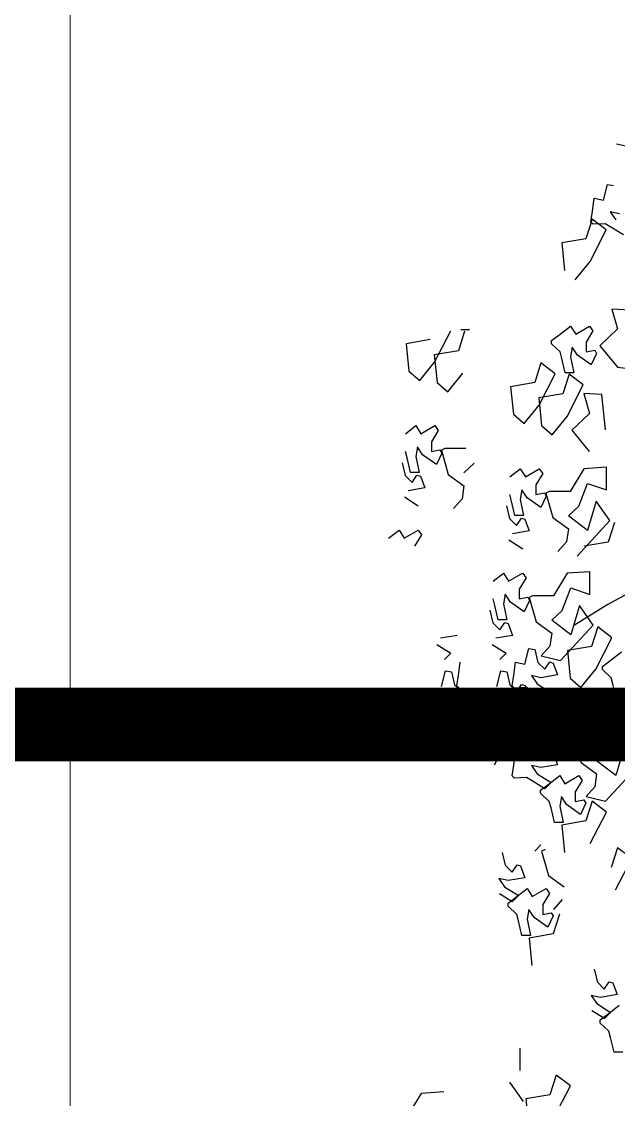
# Model space of a CAD drawing. Header units: metres. Extents: x -1655 to 449, y 40 to 361.
# Drawn here: x 69.556 to 69.961, y 49.762 to 50.494 of the extents above; entities that cross this region are included whole.
import ezdxf

# ---------------------------------------------------------------- set-up
doc = ezdxf.new("R2010")
doc.units = ezdxf.units.M
doc.header["$MEASUREMENT"] = 0
doc.linetypes.add('ACAD_ISO10W100', pattern=[18, 12, -3, 0, -3])
doc.layers.add('13', color=13, linetype='Continuous', lineweight=9)
doc.layers.add('Layer5', color=31, linetype='Continuous', lineweight=9)
doc.layers.add('paisajismo', color=7, linetype='Continuous')

# ---------------------------------------------------------------- blocks, each defined once
blk = doc.blocks.new('AABBSEC')
at = {"layer": '13', "linetype": 'ACAD_ISO10W100', "ltscale": 0.1, "const_width": 0.05}
blk.add_lwpolyline([(6887.74196, 1839.35478), (6887.74196, 1838.50089), (6908.77372, 1838.50089), (6908.77372, 1839.29472)], dxfattribs=at)
blk = doc.blocks.new('A$C78ED2221')
at = {"layer": 'paisajismo', "color": 86}
for p, q in [((2.5584, 1.1015), (2.6363, 1.1417)), ((2.6363, 1.1417), (2.6631, 1.1063)), ((2.6631, 1.1063), (2.6143, 1.0908)), ((2.6143, 1.0908), (2.604, 1.0309)), ((2.604, 1.0309), (2.5359, 1.0378)), ((2.5978, 1.0254), (2.6459, 0.9909)), ((2.6741, 1.0168), (2.7303, 1.0168)), ((2.6211, 0.8268), (2.6172, 0.7708)), ((2.6172, 0.7708), (2.5609, 0.7364)), ((1.2935, 0.6796), (1.2209, 0.5448)), ((0.7318, 0.5384), (0.8202, 0.6202)), ((0.5116, 0.5637), (0.5895, 0.6039)), ((0.5895, 0.6039), (0.6163, 0.5685)), ((0.9126, 0.5642), (0.8965, 0.6116)), ((0.9527, 0.6116), (0.9487, 0.5556)), ((1.8104, 0.5684), (1.8059, 0.6034)), ((1.9515, 0.5991), (1.9542, 0.5548)), ((2.3593, 0.5891), (2.3643, 0.5658)), ((0.1085, 0.5816), (0.1085, 0.5601)), ((0.2048, 0.5471), (0.2249, 0.5729)), ((0.2518, 0.5676), (0.2445, 0.5263)), ((0.2809, 0.5569), (0.2518, 0.5676)), ((0.6163, 0.5685), (0.5675, 0.553)), ((0.7961, 0.5642), (0.8322, 0.5168)), ((0.9866, 0.5874), (0.9866, 0.5659)), ((0.9866, 0.5659), (1.0228, 0.5573)), ((1.083, 0.5529), (1.1031, 0.5787)), ((1.8632, 0.5249), (1.8104, 0.5684)), ((1.905, 0.569), (1.8632, 0.5249)), ((1.9542, 0.5548), (1.905, 0.569)), ((2.1387, 0.5838), (2.1582, 0.5521)), ((2.1963, 0.5505), (2.1762, 0.5645)), ((2.1913, 0.5738), (2.1963, 0.5505)), ((0.1085, 0.5601), (0.1446, 0.5515)), ((0.1446, 0.5515), (0.1607, 0.5471)), ((0.1607, 0.5471), (0.1808, 0.5256)), ((0.1888, 0.5256), (0.2048, 0.5471)), ((0.2072, 0.5514), (0.192, 0.5362)), ((0.192, 0.5362), (0.2115, 0.5046)), ((0.2294, 0.5169), (0.2072, 0.5514)), ((0.2654, 0.5358), (0.2835, 0.5481)), ((0.2825, 0.5188), (0.2654, 0.5358)), ((0.2835, 0.5481), (0.2809, 0.5569)), ((0.6271, 0.5007), (0.705, 0.5409)), ((0.705, 0.5409), (0.7318, 0.5055)), ((0.7439, 0.4911), (0.7318, 0.5384)), ((0.8322, 0.5168), (0.8564, 0.5427)), ((0.9487, 0.5556), (0.8925, 0.5212)), ((1.0228, 0.5573), (1.0388, 0.5529)), ((1.0388, 0.5529), (1.0589, 0.5314)), ((1.0602, 0.5146), (1.1381, 0.5548)), ((1.0669, 0.5314), (1.083, 0.5529)), ((1.2209, 0.5448), (1.1691, 0.4619)), ((1.3404, 0.468), (1.4288, 0.5498)), ((1.3754, 0.5454), (1.3651, 0.4855)), ((1.4242, 0.5609), (1.3754, 0.5454)), ((1.4288, 0.5498), (1.4769, 0.5154)), ((1.505, 0.5412), (1.5613, 0.5412)), ((1.5212, 0.4938), (1.505, 0.5412)), ((1.5613, 0.5412), (1.5573, 0.4852)), ((2.0729, 0.5005), (2.1508, 0.5407)), ((2.1508, 0.5407), (2.1776, 0.5053)), ((2.1582, 0.5521), (2.1665, 0.5377)), ((2.1665, 0.5377), (2.1655, 0.5083)), ((2.2251, 0.5339), (2.2637, 0.544)), ((2.2637, 0.544), (2.2613, 0.5586)), ((0.1808, 0.5256), (0.1888, 0.5256)), ((0.2496, 0.5029), (0.2294, 0.5169)), ((0.2445, 0.5263), (0.2496, 0.5029)), ((0.3145, 0.511), (0.2825, 0.5188)), ((0.7679, 0.5126), (0.7439, 0.4911)), ((0.8001, 0.5168), (0.7679, 0.5126)), ((0.8282, 0.4781), (0.8001, 0.5168)), ((0.8925, 0.5212), (0.8925, 0.4695)), ((1.0147, 0.4776), (1.0602, 0.5146)), ((1.0589, 0.5314), (1.0669, 0.5314)), ((1.165, 0.5194), (1.1161, 0.504)), ((1.4769, 0.5154), (1.4046, 0.4938)), ((1.7419, 0.5293), (1.7446, 0.4849)), ((1.8441, 0.5163), (1.816, 0.5034)), ((1.8521, 0.512), (1.8441, 0.5163)), ((1.8481, 0.4906), (1.8521, 0.512)), ((2.1977, 0.5065), (2.2301, 0.5105)), ((2.2301, 0.5105), (2.2251, 0.5339)), ((0.683, 0.49), (0.6727, 0.4301)), ((0.7318, 0.5055), (0.683, 0.49)), ((0.7274, 0.4896), (0.6993, 0.4767)), ((0.7354, 0.4853), (0.7274, 0.4896)), ((0.7314, 0.4638), (0.7354, 0.4853)), ((1.0811, 0.4266), (1.1695, 0.5084)), ((1.1161, 0.504), (1.1059, 0.444)), ((1.4046, 0.4938), (1.4408, 0.4465)), ((1.4649, 0.4724), (1.5212, 0.4938)), ((1.5573, 0.4852), (1.5011, 0.4509)), ((1.6536, 0.455), (1.6008, 0.4985)), ((1.6954, 0.4991), (1.6536, 0.455)), ((1.6879, 0.4436), (1.7658, 0.4837)), ((1.7446, 0.4849), (1.6954, 0.4991)), ((1.7658, 0.4837), (1.7926, 0.4483)), ((1.816, 0.5034), (1.84, 0.469)), ((1.8722, 0.4906), (1.8481, 0.4906)), ((1.9003, 0.5077), (1.8722, 0.4906)), ((1.8922, 0.4647), (1.9123, 0.4991)), ((1.9123, 0.4991), (1.9003, 0.5077)), ((2.0274, 0.4635), (2.0729, 0.5005)), ((2.1288, 0.4898), (2.1186, 0.4299)), ((2.1776, 0.5053), (2.1288, 0.4898)), ((2.1655, 0.5083), (2.1711, 0.5026)), ((2.1711, 0.5026), (2.1977, 0.5065)), ((0.6993, 0.4767), (0.7234, 0.4423)), ((0.7555, 0.4638), (0.7314, 0.4638)), ((0.7837, 0.481), (0.7555, 0.4638)), ((0.7755, 0.438), (0.7956, 0.4724)), ((0.7956, 0.4724), (0.7837, 0.481)), ((0.8884, 0.4609), (0.8282, 0.4781)), ((0.8925, 0.4695), (0.8884, 0.4609)), ((0.9037, 0.4594), (0.8885, 0.4442)), ((0.9259, 0.4249), (0.9037, 0.4594)), ((0.9483, 0.4756), (0.941, 0.4343)), ((0.9773, 0.4649), (0.9483, 0.4756)), ((1.4408, 0.4465), (1.4649, 0.4724)), ((1.7959, 0.4604), (1.7959, 0.4389)), ((1.836, 0.4517), (1.7959, 0.4604)), ((1.8601, 0.4561), (1.836, 0.4517)), ((1.84, 0.469), (1.8601, 0.4561)), ((1.9123, 0.4517), (1.8922, 0.4647)), ((0.4874, 0.4315), (0.4633, 0.41)), ((0.5477, 0.3971), (0.5196, 0.4358)), ((0.6727, 0.4301), (0.6046, 0.437)), ((0.6792, 0.4337), (0.6792, 0.4122)), ((0.7193, 0.425), (0.6792, 0.4337)), ((0.7435, 0.4294), (0.7193, 0.425)), ((0.7234, 0.4423), (0.7435, 0.4294)), ((0.7956, 0.425), (0.7755, 0.438)), ((0.8885, 0.4442), (0.908, 0.4126)), ((0.941, 0.4343), (0.9461, 0.4109)), ((1.1059, 0.444), (1.0378, 0.4509)), ((1.1454, 0.4524), (1.1815, 0.4051)), ((1.1815, 0.4051), (1.2057, 0.4309)), ((1.2057, 0.4309), (1.2619, 0.4524)), ((1.2981, 0.4438), (1.2418, 0.4094)), ((1.3765, 0.4423), (1.3525, 0.4207)), ((1.4087, 0.4465), (1.3765, 0.4423)), ((1.4368, 0.4078), (1.4087, 0.4465)), ((1.5011, 0.4509), (1.5011, 0.3992)), ((1.6423, 0.4065), (1.6879, 0.4436)), ((1.7437, 0.4329), (1.7335, 0.373)), ((1.7926, 0.4483), (1.7437, 0.4329)), ((1.7959, 0.4389), (1.832, 0.4303)), ((1.832, 0.4303), (1.8481, 0.426)), ((1.8922, 0.426), (1.9123, 0.4517)), ((2.1186, 0.4299), (2.0505, 0.4368)), ((0.4024, 0.4089), (0.3921, 0.349)), ((0.4512, 0.4244), (0.4024, 0.4089)), ((0.4469, 0.4086), (0.4188, 0.3956)), ((0.4549, 0.4042), (0.4469, 0.4086)), ((0.4508, 0.3828), (0.4549, 0.4042)), ((0.6792, 0.4122), (0.7153, 0.4036)), ((0.7153, 0.4036), (0.7314, 0.3992)), ((0.778, 0.4035), (0.7627, 0.3883)), ((0.7755, 0.3992), (0.7956, 0.425)), ((0.8002, 0.369), (0.778, 0.4035)), ((0.8226, 0.4197), (0.8153, 0.3784)), ((0.8516, 0.409), (0.8226, 0.4197)), ((0.8542, 0.4002), (0.8516, 0.409)), ((0.908, 0.4126), (0.9162, 0.3981)), ((0.9461, 0.4109), (0.9259, 0.4249)), ((0.9748, 0.3943), (1.0134, 0.4045)), ((1.0015, 0.4035), (0.9863, 0.3883)), ((1.0237, 0.369), (1.0015, 0.4035)), ((1.0461, 0.4197), (1.0388, 0.3784)), ((1.0932, 0.3793), (1.0811, 0.4266)), ((1.1495, 0.4051), (1.1173, 0.4008)), ((1.1776, 0.3663), (1.1495, 0.4051)), ((1.2418, 0.4094), (1.2418, 0.3577)), ((1.497, 0.3906), (1.4368, 0.4078)), ((1.6654, 0.3798), (1.6423, 0.4065)), ((1.7158, 0.3737), (1.7937, 0.4139)), ((1.7937, 0.4139), (1.8205, 0.3785)), ((1.8481, 0.426), (1.8682, 0.4044)), ((1.8682, 0.4044), (1.8762, 0.4044)), ((1.8762, 0.4044), (1.8922, 0.426)), ((0.4188, 0.3956), (0.4428, 0.3612)), ((0.475, 0.3828), (0.4508, 0.3828)), ((0.5031, 0.4), (0.475, 0.3828)), ((0.495, 0.3569), (0.5151, 0.3914)), ((0.5151, 0.3914), (0.5031, 0.4)), ((0.6079, 0.3799), (0.5477, 0.3971)), ((0.612, 0.3885), (0.6079, 0.3799)), ((0.6232, 0.3784), (0.6079, 0.3631)), ((0.7314, 0.3992), (0.7515, 0.3777)), ((0.7515, 0.3777), (0.7595, 0.3777)), ((0.7595, 0.3777), (0.7755, 0.3992)), ((0.7627, 0.3883), (0.7822, 0.3567)), ((0.8153, 0.3784), (0.8203, 0.355)), ((0.8362, 0.3879), (0.8542, 0.4002)), ((0.8532, 0.3709), (0.8362, 0.3879)), ((0.9162, 0.3981), (0.9152, 0.3687)), ((0.9799, 0.3709), (0.9748, 0.3943)), ((0.9863, 0.3883), (1.0058, 0.3567)), ((1.0388, 0.3784), (1.0439, 0.355)), ((1.0597, 0.3879), (1.0778, 0.4002)), ((1.0768, 0.3709), (1.0597, 0.3879)), ((1.1173, 0.4008), (1.0932, 0.3793)), ((1.4897, 0.3913), (1.4616, 0.3784)), ((1.4616, 0.3784), (1.4856, 0.344)), ((1.4977, 0.387), (1.4897, 0.3913)), ((1.4937, 0.3656), (1.4977, 0.387)), ((1.5011, 0.3992), (1.497, 0.3906)), ((1.5459, 0.3827), (1.5178, 0.3656)), ((1.5579, 0.3741), (1.5459, 0.3827)), ((1.7335, 0.373), (1.6654, 0.3798)), ((1.8205, 0.3785), (1.7717, 0.363)), ((0.3921, 0.349), (0.324, 0.3559)), ((0.4388, 0.344), (0.3987, 0.3526)), ((0.3987, 0.3526), (0.3987, 0.3311)), ((0.4629, 0.3483), (0.4388, 0.344)), ((0.4428, 0.3612), (0.4629, 0.3483)), ((0.5151, 0.344), (0.495, 0.3569)), ((0.7822, 0.3567), (0.7905, 0.3423)), ((0.8203, 0.355), (0.8002, 0.369)), ((0.8491, 0.3384), (0.8877, 0.3486)), ((0.8853, 0.3631), (0.8532, 0.3709)), ((0.8877, 0.3486), (0.8853, 0.3631)), ((0.9152, 0.3687), (0.9209, 0.363)), ((0.9209, 0.363), (0.9475, 0.3669)), ((0.9475, 0.3669), (0.9799, 0.3709)), ((0.9902, 0.3498), (0.9829, 0.3085)), ((1.0193, 0.3391), (0.9902, 0.3498)), ((1.0058, 0.3567), (1.0141, 0.3423)), ((1.0439, 0.355), (1.0237, 0.369)), ((1.0727, 0.3384), (1.1112, 0.3486)), ((1.1088, 0.3631), (1.0768, 0.3709)), ((1.1112, 0.3486), (1.1088, 0.3631)), ((1.2378, 0.3491), (1.1776, 0.3663)), ((1.2305, 0.3499), (1.2023, 0.3369)), ((1.2385, 0.3455), (1.2305, 0.3499)), ((1.2418, 0.3577), (1.2378, 0.3491)), ((1.4032, 0.3494), (1.3959, 0.3081)), ((1.4322, 0.3386), (1.4032, 0.3494)), ((1.5178, 0.3656), (1.4937, 0.3656)), ((1.5378, 0.3397), (1.5579, 0.3741)), ((1.6702, 0.3366), (1.7158, 0.3737)), ((1.7717, 0.363), (1.7614, 0.3031)), ((0.3987, 0.3311), (0.4348, 0.3225)), ((0.4348, 0.3225), (0.4508, 0.3182)), ((0.4974, 0.3225), (0.4822, 0.3073)), ((0.495, 0.3182), (0.5151, 0.344)), ((0.5196, 0.288), (0.4974, 0.3225)), ((0.542, 0.3387), (0.5347, 0.2973)), ((0.571, 0.3279), (0.542, 0.3387)), ((0.5736, 0.3192), (0.571, 0.3279)), ((0.7905, 0.3423), (0.7895, 0.3128)), ((0.8541, 0.3151), (0.8491, 0.3384)), ((0.9456, 0.3337), (0.9304, 0.3184)), ((0.9679, 0.2992), (0.9456, 0.3337)), ((1.0038, 0.3181), (1.0219, 0.3304)), ((1.0141, 0.3423), (1.013, 0.3128)), ((1.0219, 0.3304), (1.0193, 0.3391)), ((1.0777, 0.3151), (1.0727, 0.3384)), ((1.2023, 0.3369), (1.2264, 0.3026)), ((1.2344, 0.3241), (1.2385, 0.3455)), ((1.2586, 0.3241), (1.2344, 0.3241)), ((1.2867, 0.3413), (1.2586, 0.3241)), ((1.2786, 0.2982), (1.2987, 0.3327)), ((1.2987, 0.3327), (1.2867, 0.3413)), ((1.3808, 0.2987), (1.3586, 0.3332)), ((1.4168, 0.3176), (1.4348, 0.3299)), ((1.4348, 0.3299), (1.4322, 0.3386)), ((1.4816, 0.3267), (1.4415, 0.3354)), ((1.4415, 0.3354), (1.4415, 0.3139)), ((1.5057, 0.3311), (1.4816, 0.3267)), ((1.4856, 0.344), (1.5057, 0.3311)), ((1.5579, 0.3267), (1.5378, 0.3397)), ((1.5378, 0.301), (1.5579, 0.3267)), ((1.6933, 0.31), (1.6702, 0.3366)), ((0.4508, 0.3182), (0.4709, 0.2966)), ((0.4709, 0.2966), (0.479, 0.2966)), ((0.479, 0.2966), (0.495, 0.3182)), ((0.4822, 0.3073), (0.5017, 0.2756)), ((0.5347, 0.2973), (0.5398, 0.274)), ((0.5556, 0.3069), (0.5736, 0.3192)), ((0.5727, 0.2898), (0.5556, 0.3069)), ((0.7895, 0.3128), (0.7951, 0.3071)), ((0.7951, 0.3071), (0.8217, 0.311)), ((0.8217, 0.311), (0.8541, 0.3151)), ((0.8227, 0.2631), (0.9006, 0.3033)), ((0.9006, 0.3033), (0.9274, 0.2679)), ((0.9304, 0.3184), (0.9499, 0.2868)), ((0.988, 0.2852), (0.9679, 0.2992)), ((0.9829, 0.3085), (0.988, 0.2852)), ((1.0209, 0.301), (1.0038, 0.3181)), ((1.013, 0.3128), (1.0187, 0.3071)), ((1.0187, 0.3071), (1.0453, 0.311)), ((1.053, 0.2933), (1.0209, 0.301)), ((1.0453, 0.311), (1.0777, 0.3151)), ((1.1439, 0.3079), (1.1366, 0.2666)), ((1.173, 0.2972), (1.1439, 0.3079)), ((1.1756, 0.2884), (1.173, 0.2972)), ((1.2264, 0.3026), (1.2465, 0.2896)), ((1.2987, 0.2853), (1.2786, 0.2982)), ((1.4339, 0.3005), (1.4168, 0.3176)), ((1.4659, 0.2928), (1.4339, 0.3005)), ((1.4415, 0.3139), (1.4776, 0.3053)), ((1.4776, 0.3053), (1.4937, 0.301)), ((1.7614, 0.3031), (1.6933, 0.31)), ((0.5398, 0.274), (0.5196, 0.288)), ((0.6047, 0.2821), (0.5727, 0.2898)), ((0.9274, 0.2679), (0.8786, 0.2524)), ((0.9499, 0.2868), (0.9582, 0.2724)), ((1.0168, 0.2685), (1.0554, 0.2787)), ((1.0554, 0.2787), (1.053, 0.2933)), ((1.0993, 0.2917), (1.0841, 0.2765)), ((1.1216, 0.2572), (1.0993, 0.2917)), ((1.1575, 0.2761), (1.1756, 0.2884)), ((1.1746, 0.2591), (1.1575, 0.2761)), ((1.1822, 0.294), (1.1822, 0.2724)), ((1.2223, 0.2853), (1.1822, 0.294)), ((1.1822, 0.2724), (1.2184, 0.2638)), ((1.2465, 0.2896), (1.2223, 0.2853)), ((1.2786, 0.2595), (1.2987, 0.2853)), ((1.2067, 0.2513), (1.1746, 0.2591)), ((1.2184, 0.2638), (1.2344, 0.2595)), ((1.5477, 0.187), (1.5718, 0.2129)), ((1.608, 0.1914), (1.608, 0.1397)), ((1.8995, 0.1888), (1.8507, 0.1734)), ((1.9028, 0.2009), (1.9028, 0.1794)), ((0.9006, 0.1659), (0.9274, 0.1305)), ((0.9304, 0.1811), (0.9499, 0.1494)), ((0.988, 0.1478), (0.9679, 0.1618)), ((0.9829, 0.1711), (0.988, 0.1478)), ((1.0209, 0.1636), (1.0038, 0.1807)), ((1.013, 0.1754), (1.0187, 0.1698)), ((1.0187, 0.1698), (1.0453, 0.1736)), ((1.053, 0.1559), (1.0209, 0.1636)), ((1.0453, 0.1736), (1.0777, 0.1777)), ((1.1439, 0.1705), (1.1366, 0.1292)), ((1.4834, 0.1828), (1.4594, 0.1612)), ((1.5156, 0.187), (1.4834, 0.1828)), ((1.5437, 0.1483), (1.5156, 0.187)), ((1.7492, 0.147), (1.7948, 0.1841)), ((1.8507, 0.1734), (1.8404, 0.1135)), ((0.9499, 0.1494), (0.9582, 0.135)), ((1.0168, 0.1312), (1.0554, 0.1413)), ((1.0554, 0.1413), (1.053, 0.1559)), ((1.0993, 0.1544), (1.0841, 0.1391)), ((1.1216, 0.1199), (1.0993, 0.1544)), ((1.6039, 0.1311), (1.5437, 0.1483)), ((1.608, 0.1397), (1.6039, 0.1311)), ((1.7723, 0.1203), (1.7492, 0.147)), ((1.8227, 0.1142), (1.9006, 0.1544)), ((0.9274, 0.1305), (0.8786, 0.1151)), ((1.5966, 0.1318), (1.5685, 0.1189)), ((1.5685, 0.1189), (1.5925, 0.0845)), ((1.6046, 0.1275), (1.5966, 0.1318)), ((1.6006, 0.1061), (1.6046, 0.1275)), ((1.6528, 0.1232), (1.6247, 0.1061)), ((1.6447, 0.0802), (1.6648, 0.1147)), ((1.6648, 0.1147), (1.6528, 0.1232)), ((1.8404, 0.1135), (1.7723, 0.1203)), ((1.7772, 0.0771), (1.8227, 0.1142)), ((1.3936, 0.0818), (1.3655, 0.0646)), ((1.4056, 0.0732), (1.3936, 0.0818)), ((1.5101, 0.0899), (1.5028, 0.0486)), ((1.5391, 0.0791), (1.5101, 0.0899)), ((1.5925, 0.0845), (1.6126, 0.0716)), ((1.6247, 0.1061), (1.6006, 0.1061)), ((1.8786, 0.1035), (1.8683, 0.0436)), ((1.3855, 0.0387), (1.4056, 0.0732)), ((1.4877, 0.0392), (1.4655, 0.0737)), ((1.5237, 0.0581), (1.5417, 0.0704)), ((1.5408, 0.041), (1.5237, 0.0581)), ((1.5417, 0.0704), (1.5391, 0.0791)), ((1.5484, 0.0759), (1.5484, 0.0544)), ((1.5885, 0.0672), (1.5484, 0.0759)), ((1.5484, 0.0544), (1.5845, 0.0458)), ((1.6126, 0.0716), (1.5885, 0.0672)), ((1.6648, 0.0672), (1.6447, 0.0802)), ((1.6447, 0.0415), (1.6648, 0.0672)), ((1.8002, 0.0505), (1.7772, 0.0771)), ((1.4056, 0.0258), (1.3855, 0.0387)), ((1.5728, 0.0333), (1.5408, 0.041)), ((1.5845, 0.0458), (1.6006, 0.0415)), ((1.8683, 0.0436), (1.8002, 0.0505)), ((1.3855, 0), (1.4056, 0.0258))]:
    blk.add_line(p, q, dxfattribs=at)
at = {"layer": 'paisajismo', "color": 64}
for p, q in [((0.8683, 0.5857), (0.7961, 0.5642)), ((0.8564, 0.5427), (0.9126, 0.5642)), ((1.1381, 0.5548), (1.165, 0.5194)), ((1.6548, 0.539), (1.7419, 0.5293)), ((1.1695, 0.5084), (1.2177, 0.4739)), ((1.2619, 0.4524), (1.2458, 0.4998)), ((1.2458, 0.4998), (1.302, 0.4998)), ((1.302, 0.4998), (1.2981, 0.4438)), ((0.9619, 0.4438), (0.9799, 0.4561)), ((0.9799, 0.4561), (0.9773, 0.4649)), ((1.0378, 0.4509), (1.0147, 0.4776)), ((1.2177, 0.4739), (1.1454, 0.4524)), ((0.979, 0.4268), (0.9619, 0.4438)), ((1.011, 0.419), (0.979, 0.4268)), ((1.0134, 0.4045), (1.011, 0.419)), ((1.0752, 0.409), (1.0461, 0.4197)), ((1.0778, 0.4002), (1.0752, 0.409))]:
    blk.add_line(p, q, dxfattribs=at)

msp = doc.modelspace()

# ---------------------------------------------------------------- linework, layer by layer
at = {"layer": 'Layer5'}
msp.add_line((69.58843, 50.63778), (69.58843, 49.04008), dxfattribs=at)

# ---------------------------------------------------------------- block references
msp.add_blockref('AABBSEC', (-6837.39201, -1788.48399))
at = {"color": 1, "xscale": -0.2733126548093017, "yscale": 0.2733126548093017, "zscale": 0.2733126548093017, "rotation": 270}
for p in [(69.80481, 49.76477), (69.61622, 49.05103)]:
    msp.add_blockref('A$C78ED2221', p, dxfattribs=at)

doc.saveas('drawing.dxf')
